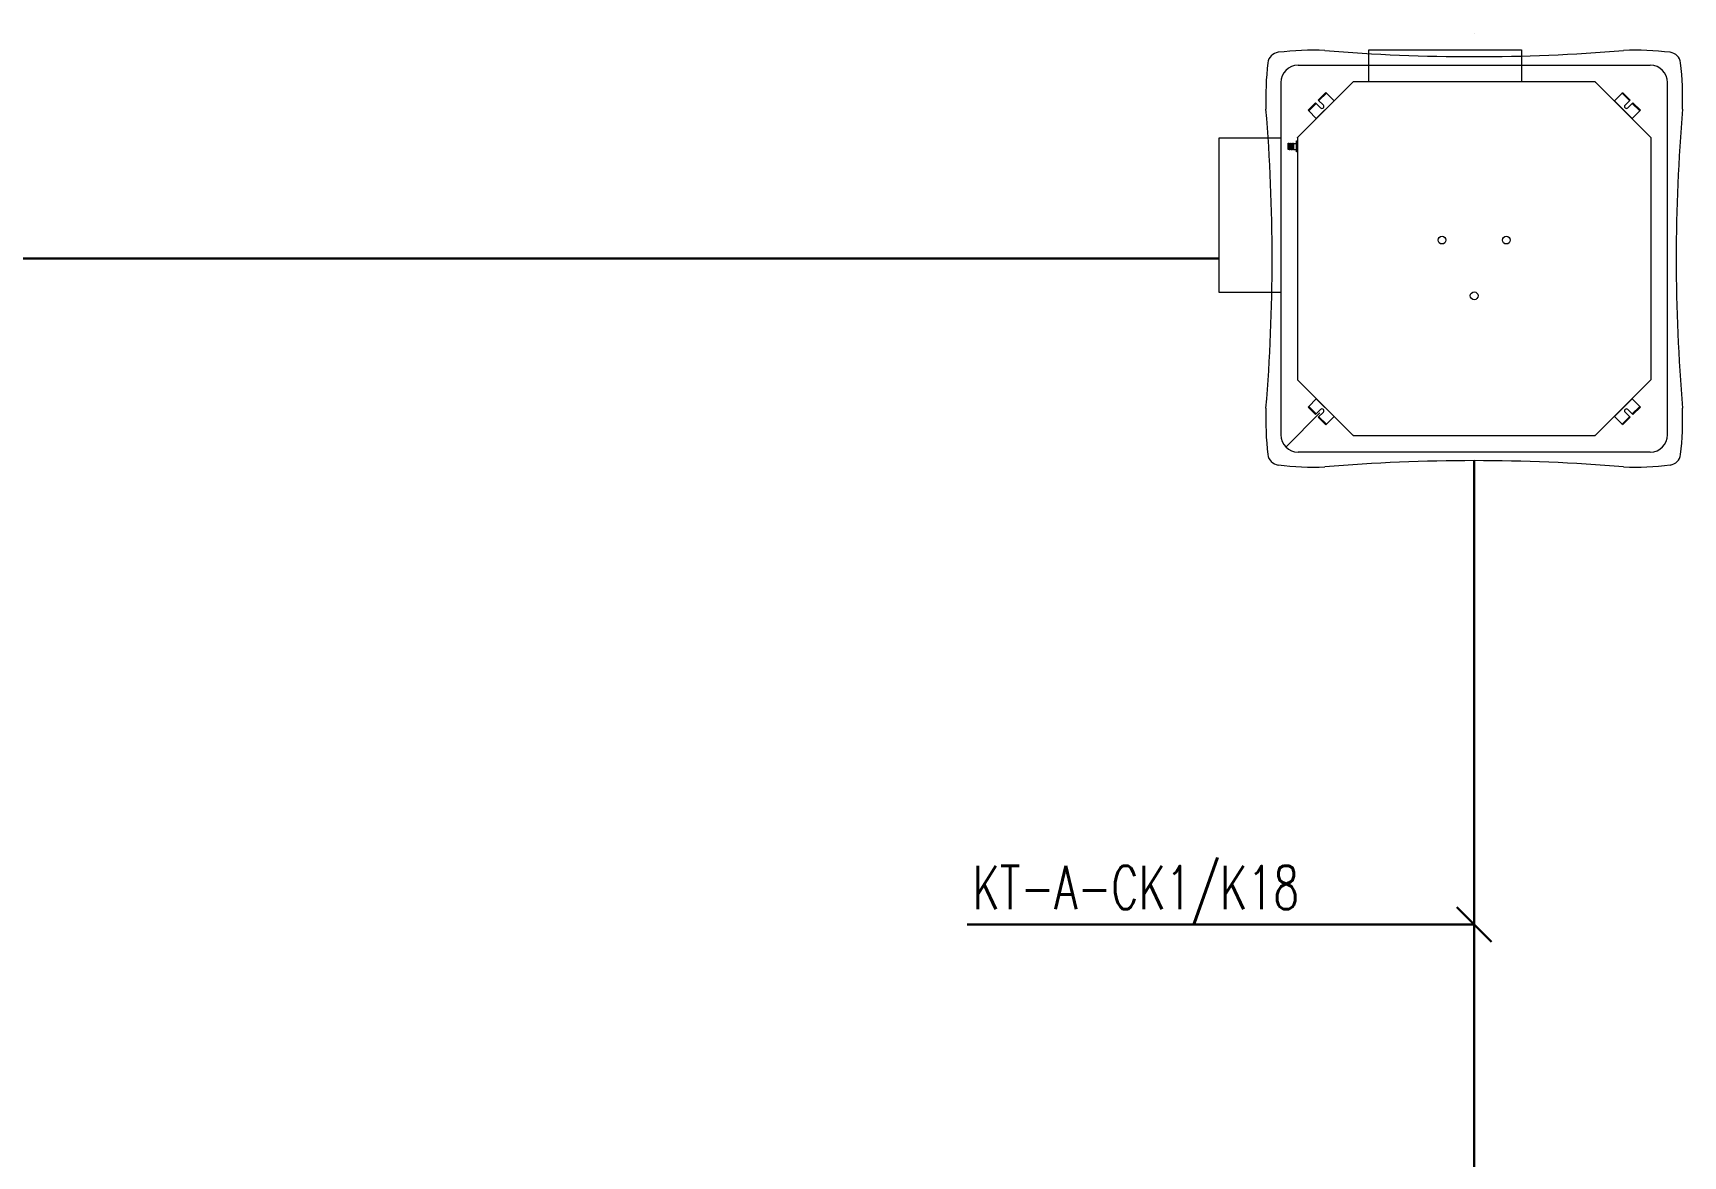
# Model space of a CAD drawing. Extents: x -1457 to 23780, y -2071 to 4205.
# Drawn here: x 21245 to 21627.1, y 2376.6 to 2636.7 of the extents above; entities that cross this region are included whole.
import ezdxf

# ---------------------------------------------------------------- set-up
doc = ezdxf.new("R2010")
doc.units = 0
doc.header["$MEASUREMENT"] = 0
doc.layers.get('0').update_dxf_attribs({"color": 9, "lineweight": 9})
for name, color, linetype, lineweight in [('E-KABLO', 7, 'Continuous', 30), ('E-YAZI', 7, 'Continuous', 30), ('T-FC-KASETLİ-TAVAN', 230, 'Continuous', 9)]:
    doc.layers.add(name, color=color, linetype=linetype, lineweight=lineweight)
doc.styles.add('E-YAZI', font='txttw.shx')

# ---------------------------------------------------------------- blocks, each defined once
blk = doc.blocks.new('ıejtraefqw')
at = {"color": 252, "lineweight": 0}
for p, q in [((0, 537.7), (0, 537.7)), ((-244.3, 498.7), (109.7, 498.7)), ((-244.3, 424.7), (-244.3, 498.7)), ((109.7, 498.7), (109.7, 424.7)), ((-407.8, 463), (407.8, 463)), ((-447.8, 423), (-447.8, 294.6)), ((447.8, 15.4), (447.8, 423)), ((-361, 382.6), (-343.7, 399.9)), ((-361, 382.6), (-343.7, 399.9)), ((-349.3, 370.9), (-361, 382.6)), ((-349.3, 370.9), (-361, 382.6)), ((-359.6, 381.1), (-342.3, 398.5)), ((-359.6, 381.1), (-342.3, 398.5)), ((-343.7, 399.9), (-342.3, 398.5)), ((-343.7, 399.9), (-342.3, 398.5)), ((-342.3, 398.5), (-324.6, 380.8)), ((-342.3, 398.5), (-324.6, 380.8)), ((324.6, 380.8), (342.3, 398.5)), ((342.3, 398.5), (343.7, 399.9)), ((342.3, 398.5), (359.6, 381.1)), ((343.7, 399.9), (361, 382.6)), ((361, 382.6), (349.3, 370.9)), ((-384.7, 358.9), (-367.4, 376.2)), ((-384.7, 358.9), (-367.4, 376.2)), ((-383.3, 357.4), (-384.7, 358.9)), ((-383.3, 357.4), (-384.7, 358.9)), ((-383.3, 357.4), (-366, 374.8)), ((-383.3, 357.4), (-366, 374.8)), ((-365.6, 339.8), (-383.3, 357.4)), ((-365.6, 339.8), (-383.3, 357.4)), ((-367.4, 376.2), (-355.7, 364.5)), ((-367.4, 376.2), (-355.7, 364.5)), ((-365.6, 339.8), (-324.6, 380.8)), ((-365.6, 339.8), (-324.6, 380.8)), ((-324.6, 380.8), (-324.2, 380.4)), ((324.2, 380.4), (324.6, 380.8)), ((324.6, 380.8), (365.6, 339.8)), ((355.7, 364.5), (367.4, 376.2)), ((383.3, 357.4), (365.6, 339.8)), ((366, 374.8), (383.3, 357.4)), ((367.4, 376.2), (384.7, 358.9)), ((384.7, 358.9), (383.3, 357.4)), ((-365.3, 339.4), (-365.6, 339.8)), ((365.6, 339.8), (365.3, 339.4)), ((-447.8, 294.6), (-591.5, 294.6)), ((-591.5, 294.6), (-591.5, -62.2)), ((-447.8, 294.6), (-447.8, 15.4)), ((-431.6, 281.7), (-429.8, 282.7)), ((-431.6, 281.7), (-431.6, 280.2)), ((-431.6, 279.8), (-431.6, 270.2)), ((-431.6, 269.8), (-431.6, 268.7)), ((-429.8, 267.7), (-431.6, 268.7)), ((-429.8, 267.7), (-429.8, 282.7)), ((-429.8, 282.7), (-428.8, 282.7)), ((-428.8, 267.7), (-429.8, 267.7)), ((-428.8, 282.7), (-428.8, 267.7)), ((-428.8, 282.2), (-425.8, 282.2)), ((-428.8, 268.2), (-425.8, 268.2)), ((-425.8, 282.2), (-424.8, 282.7)), ((-425.8, 282.2), (-425.8, 268.2)), ((-424.8, 267.7), (-425.8, 268.2)), ((-424.8, 267.7), (-424.8, 282.7)), ((-424.8, 282.7), (-423.8, 282.7)), ((-423.8, 267.7), (-424.8, 267.7)), ((-423.8, 282.7), (-423.8, 267.7)), ((-423.8, 282.2), (-420.8, 282.2)), ((-423.8, 268.2), (-420.8, 268.2)), ((-420.8, 282.2), (-419.8, 282.7)), ((-420.8, 282.2), (-420.8, 268.2)), ((-419.8, 267.7), (-420.8, 268.2)), ((-419.8, 282.7), (-418.8, 282.7)), ((-419.8, 267.7), (-419.8, 282.7)), ((-418.8, 267.7), (-419.8, 267.7)), ((-418.8, 282.7), (-418.8, 267.7)), ((-418.8, 282.2), (-411.6, 282.2)), ((-418.8, 268.2), (-411.6, 268.2)), ((-411.7, 277.2), (-411.6, 281.7)), ((-411.7, 275.2), (-411.7, 277.2)), ((-411.7, 277.2), (-409.5, 277.2)), ((-411.7, 273.2), (-411.7, 275.2)), ((-411.6, 268.7), (-411.7, 273.2)), ((-411.7, 273.2), (-409.5, 273.2)), ((-411.6, 287.7), (-409.6, 287.7)), ((-411.6, 281.7), (-411.6, 287.7)), ((-411.6, 262.7), (-411.6, 268.7)), ((-409.6, 262.7), (-411.6, 262.7)), ((-447.8, 14.9), (-447.8, -62.2)), ((447.8, -392.6), (447.8, 14.9)), ((-591.5, -62.2), (-447.8, -62.2)), ((-447.8, -62.2), (-447.8, -392.6)), ((-409.5, -264.8), (-409.2, -265.1)), ((-435, -419.9), (-357.2, -342)), ((-384.7, -328.5), (-383.3, -327.1)), ((-367.4, -345.8), (-384.7, -328.5)), ((-383.3, -327.1), (-365.6, -309.4)), ((-366, -344.4), (-383.3, -327.1)), ((-355.7, -334.2), (-367.4, -345.8)), ((-365.6, -309.4), (-365.3, -309.1)), ((-324.6, -350.4), (-365.6, -309.4)), ((-361, -352.2), (-349.3, -340.5)), ((365.6, -309.4), (324.6, -350.4)), ((349.3, -340.5), (361, -352.2)), ((367.4, -345.8), (355.7, -334.2)), ((365.3, -309.1), (365.6, -309.4)), ((365.6, -309.4), (383.3, -327.1)), ((383.3, -327.1), (366, -344.4)), ((384.7, -328.5), (367.4, -345.8)), ((383.3, -327.1), (384.7, -328.5)), ((-343.7, -369.5), (-361, -352.2)), ((-342.3, -368.1), (-359.6, -350.8)), ((-342.3, -368.1), (-343.7, -369.5)), ((-324.6, -350.4), (-342.3, -368.1)), ((-324.2, -350.1), (-324.6, -350.4)), ((324.6, -350.4), (324.2, -350.1)), ((342.3, -368.1), (324.6, -350.4)), ((359.6, -350.8), (342.3, -368.1)), ((343.7, -369.5), (342.3, -368.1)), ((361, -352.2), (343.7, -369.5)), ((407.8, -432.6), (-407.8, -432.6))]:
    blk.add_line(p, q, dxfattribs=at)
for p, q in [((-409.2, 295.5), (-280.3, 424.4)), ((-280.3, 424.4), (-280, 424.7)), ((-279.6, 424.7), (-280, 424.7)), ((-38, 424.7), (-279.6, 424.7)), ((67, 424.7), (-38, 424.7)), ((280, 424.7), (67, 424.7)), ((280, 424.7), (409.5, 295.2)), ((280.4, 422.2), (280.4, 422.2)), ((280.4, 422.2), (280.4, 422.2)), ((-409.5, 295.2), (-409.2, 295.5)), ((-409.5, 295.2), (-409.5, 294.8)), ((-409.5, 294.8), (-409.5, 277.2)), ((-409.5, 277.2), (-409.5, 273.2)), ((-409.5, 273.2), (-409.5, 60.3)), ((408, 294.6), (408, 294.5)), ((409.5, 294.8), (409.5, 295.2)), ((409.5, 51.8), (409.5, 294.8)), ((-409.5, 60.3), (-409.5, -51.8)), ((409.5, -51.8), (409.5, 51.8)), ((-409.5, -51.8), (-409.5, -264.8)), ((409.5, -264.8), (409.5, -51.8)), ((-280.3, -394), (-409.2, -265.1)), ((409.2, -265.1), (280, -394.3)), ((409.2, -265.1), (409.5, -264.8)), ((-280.4, -391.8), (-280.4, -391.8)), ((-280.4, -391.8), (-280.4, -391.8)), ((-280.3, -394), (-280, -394.3)), ((-280, -394.3), (-279.6, -394.3)), ((-279.6, -394.3), (-44.7, -394.3)), ((-44.7, -394.3), (67, -394.3)), ((67, -394.3), (280, -394.3)), ((279.4, -392.8), (279.4, -392.8)), ((279.4, -392.8), (279.4, -392.8))]:
    blk.add_line(p, q)
for centre in [(-74.5, 58.2), (74.5, 58.2), (0, -70.8)]:
    blk.add_circle(centre, 9, dxfattribs=at)
for centre, radius, start, end in [((-370.1, -221.8), 719.7, 88.0669, 96.6702), ((0, 4616.2), 4133.2, 265.2001, 274.7999), ((370.1, -221.8), 719.7, 83.3298, 91.9337), ((237, 385.3), 719.7, 173.3298, 181.934), ((-450.5, 465.7), 27.5, 96.6702, 173.3298), ((450.5, 465.7), 27.5, 6.6702, 83.3298), ((-237, 385.3), 719.7, 358.0667, 6.6702), ((-4601, 15.2), 4133.2, 359.9999, 4.7999), ((4601, 15.2), 4133.2, 175.2001, 179.9968), ((-4601, 15.2), 4133.2, 355.2001, 0.0001), ((4601, 15.2), 4133.2, 180.0032, 184.7999), ((237, -355), 719.7, 178.066, 186.6702), ((-237, -355), 719.7, 353.3298, 1.9333), ((-450.5, -435.4), 27.5, 186.6702, 263.3298), ((0, -4585.8), 4133.2, 85.2001, 94.7999), ((450.5, -435.4), 27.5, 276.6702, 353.3298), ((-370.1, 252.2), 719.7, 263.3298, 271.9331), ((370.1, 252.2), 719.7, 268.0663, 276.6702)]:
    blk.add_arc(centre, radius, start, end)
for centre, radius, start, end in [((-407.8, 423), 40, 90, 180), ((407.8, 423), 40, 0, 90), ((-352.5, 367.7), 4.5, 225, 45), ((-352.5, 367.7), 4.5, 225, 45), ((352.5, 367.7), 4.5, 135, 315), ((-352.5, -337.4), 4.5, 315, 135), ((352.5, -337.4), 4.5, 45, 225), ((-407.8, -392.6), 40, 180, 270), ((407.8, -392.6), 40, 270, 0)]:
    blk.add_arc(centre, radius, start, end, dxfattribs=at)

msp = doc.modelspace()

# ---------------------------------------------------------------- linework, layer by layer
at = {"layer": 'E-KABLO', "color": 6}
for p, q in [((20925.51, 2584.46), (21519.58, 2584.46)), ((21578.73, 2537.66), (21578.73, 2144.63))]:
    msp.add_line(p, q, dxfattribs=at)
at = {"layer": 'E-YAZI'}
for p, q in [((21574.69, 2434.28), (21582.77, 2426.2)), ((21461.31, 2430.24), (21578.73, 2430.24))]:
    msp.add_line(p, q, dxfattribs=at)

# ---------------------------------------------------------------- block references
at = {"layer": 'T-FC-KASETLİ-TAVAN', "xscale": 0.1, "yscale": 0.1, "zscale": 0.1}
msp.add_blockref('ıejtraefqw', (21578.73, 2582.92), dxfattribs=at)

# ---------------------------------------------------------------- texts
at = {"layer": 'E-KABLO', "color": 3, "linetype": 'Continuous', "style": 'E-YAZI', "width": 0.7}
msp.add_text('KT-A-CK1/K18', height=10, dxfattribs=at).set_placement((21462.59, 2433.83))

doc.saveas('drawing.dxf')
